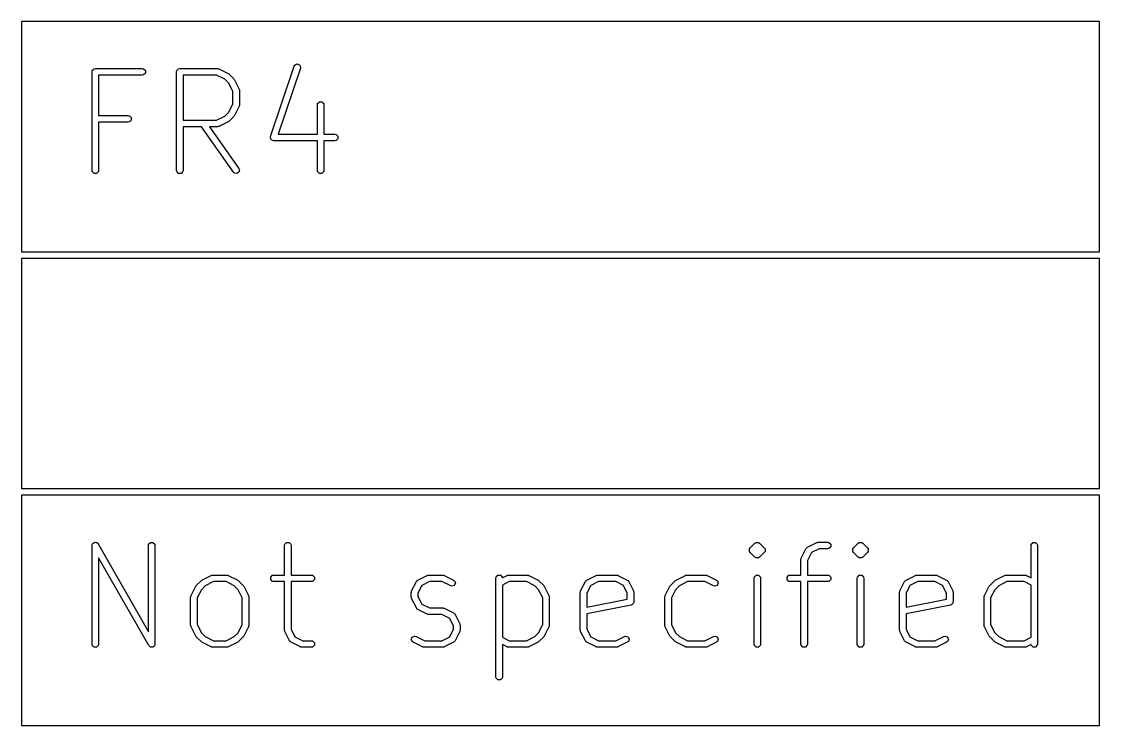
# Model space of a CAD drawing. Header units: inches. Extents: x -2.6 to 7.6, y 0.3 to 5.2.
# Drawn here: x -0.938 to -0.293, y 4.027 to 4.449 of the extents above; entities that cross this region are included whole.
import ezdxf

# ---------------------------------------------------------------- set-up
doc = ezdxf.new("R2010")
doc.units = ezdxf.units.IN
doc.header["$MEASUREMENT"] = 0
doc.layers.add('BLACK', color=250, linetype='CONTINUOUS')

msp = doc.modelspace()

# ---------------------------------------------------------------- linework, layer by layer
at = {"layer": 'BLACK', "linetype": 'CONTINUOUS'}
for p, q in [((-0.9384, 4.44906), (-0.9384, 4.31102)), ((-0.29273, 4.44906), (-0.9384, 4.44906)), ((-0.29273, 4.31102), (-0.29273, 4.44906)), ((-0.77514, 4.42232), (-0.77476, 4.42299)), ((-0.77476, 4.42299), (-0.77341, 4.42366)), ((-0.77341, 4.42366), (-0.77198, 4.42319)), ((-0.77198, 4.42319), (-0.77131, 4.42184)), ((-0.89616, 4.41889), (-0.89601, 4.41964)), ((-0.89616, 4.35983), (-0.89616, 4.41889)), ((-0.89601, 4.41964), (-0.89495, 4.42071)), ((-0.89495, 4.42071), (-0.89419, 4.42086)), ((-0.89419, 4.42086), (-0.86607, 4.42086)), ((-0.86607, 4.41692), (-0.89222, 4.41692)), ((-0.89222, 4.41692), (-0.89222, 4.39274)), ((-0.86607, 4.42086), (-0.86532, 4.42071)), ((-0.86532, 4.41707), (-0.86607, 4.41692)), ((-0.86532, 4.42071), (-0.86425, 4.41964)), ((-0.86425, 4.41814), (-0.86532, 4.41707)), ((-0.86425, 4.41964), (-0.86425, 4.41814)), ((-0.84554, 4.41889), (-0.84539, 4.41964)), ((-0.84554, 4.35983), (-0.84554, 4.41889)), ((-0.84539, 4.41964), (-0.84433, 4.42071)), ((-0.84433, 4.42071), (-0.84357, 4.42086)), ((-0.84357, 4.42086), (-0.82108, 4.42086)), ((-0.82154, 4.41692), (-0.84161, 4.41692)), ((-0.84161, 4.41692), (-0.84161, 4.38992)), ((-0.81662, 4.41446), (-0.82154, 4.41692)), ((-0.82108, 4.42086), (-0.82098, 4.42084)), ((-0.82098, 4.42084), (-0.82094, 4.42085)), ((-0.82094, 4.42085), (-0.82063, 4.42077)), ((-0.82063, 4.42077), (-0.82032, 4.42071)), ((-0.82032, 4.42071), (-0.82029, 4.42068)), ((-0.82029, 4.42068), (-0.8202, 4.42065)), ((-0.8202, 4.42065), (-0.81457, 4.41784)), ((-0.81457, 4.41784), (-0.81432, 4.41764)), ((-0.81432, 4.41764), (-0.81406, 4.41747)), ((-0.81406, 4.41747), (-0.81125, 4.41466)), ((-0.7892, 4.38014), (-0.77514, 4.42232)), ((-0.7714, 4.42108), (-0.7846, 4.38149)), ((-0.77131, 4.42184), (-0.7714, 4.42108)), ((-0.81426, 4.4121), (-0.81662, 4.41446)), ((-0.8118, 4.40718), (-0.81426, 4.4121)), ((-0.81125, 4.41466), (-0.81107, 4.41439)), ((-0.81107, 4.41439), (-0.81088, 4.41414)), ((-0.81088, 4.41414), (-0.80807, 4.40852)), ((-0.8118, 4.39967), (-0.8118, 4.40718)), ((-0.80807, 4.40852), (-0.80804, 4.40843)), ((-0.80804, 4.40843), (-0.80801, 4.40839)), ((-0.80801, 4.40839), (-0.80795, 4.40808)), ((-0.80795, 4.40808), (-0.80786, 4.40778)), ((-0.80786, 4.40778), (-0.80788, 4.40774)), ((-0.80788, 4.40774), (-0.80786, 4.40764)), ((-0.80786, 4.40764), (-0.80786, 4.3992)), ((-0.81426, 4.39475), (-0.8118, 4.39967)), ((-0.80807, 4.39832), (-0.81088, 4.3927)), ((-0.80804, 4.39842), (-0.80807, 4.39832)), ((-0.80801, 4.39845), (-0.80804, 4.39842)), ((-0.80795, 4.39876), (-0.80801, 4.39845)), ((-0.80786, 4.39906), (-0.80795, 4.39876)), ((-0.80786, 4.3992), (-0.80788, 4.39911)), ((-0.80788, 4.39911), (-0.80786, 4.39906)), ((-0.76118, 4.3992), (-0.76103, 4.39996)), ((-0.76118, 4.38149), (-0.76118, 4.3992)), ((-0.76103, 4.39996), (-0.75996, 4.40102)), ((-0.75996, 4.40102), (-0.75846, 4.40102)), ((-0.75846, 4.40102), (-0.75739, 4.39996)), ((-0.75739, 4.39996), (-0.75724, 4.3992)), ((-0.75724, 4.3992), (-0.75724, 4.38149)), ((-0.89222, 4.39274), (-0.87451, 4.39274)), ((-0.87451, 4.39274), (-0.87375, 4.39259)), ((-0.87375, 4.39259), (-0.87269, 4.39152)), ((-0.87269, 4.39152), (-0.87269, 4.39001)), ((-0.82154, 4.38992), (-0.81662, 4.39239)), ((-0.81662, 4.39239), (-0.81426, 4.39475)), ((-0.81125, 4.39219), (-0.81406, 4.38938)), ((-0.81107, 4.39245), (-0.81125, 4.39219)), ((-0.81088, 4.3927), (-0.81107, 4.39245)), ((-0.87451, 4.3888), (-0.89222, 4.3888)), ((-0.89222, 4.3888), (-0.89222, 4.35983)), ((-0.87375, 4.38895), (-0.87451, 4.3888)), ((-0.87269, 4.39001), (-0.87375, 4.38895)), ((-0.84161, 4.38992), (-0.82154, 4.38992)), ((-0.83054, 4.38599), (-0.84161, 4.38599)), ((-0.84161, 4.38599), (-0.84161, 4.35983)), ((-0.81144, 4.3587), (-0.83054, 4.38599)), ((-0.82108, 4.38599), (-0.82573, 4.38599)), ((-0.82573, 4.38599), (-0.80822, 4.36096)), ((-0.82098, 4.38601), (-0.82108, 4.38599)), ((-0.82094, 4.38599), (-0.82098, 4.38601)), ((-0.82063, 4.38607), (-0.82094, 4.38599)), ((-0.82032, 4.38614), (-0.82063, 4.38607)), ((-0.82029, 4.38617), (-0.82032, 4.38614)), ((-0.8202, 4.38619), (-0.82029, 4.38617)), ((-0.81457, 4.38901), (-0.8202, 4.38619)), ((-0.81432, 4.3892), (-0.81457, 4.38901)), ((-0.81406, 4.38938), (-0.81432, 4.3892)), ((-0.78929, 4.37938), (-0.7892, 4.38014)), ((-0.78915, 4.37909), (-0.78929, 4.37938)), ((-0.78915, 4.37877), (-0.78915, 4.37909)), ((-0.78883, 4.37844), (-0.78915, 4.37877)), ((-0.78862, 4.37803), (-0.78883, 4.37844)), ((-0.78831, 4.37793), (-0.78862, 4.37803)), ((-0.78808, 4.3777), (-0.78831, 4.37793)), ((-0.78733, 4.37755), (-0.78808, 4.3777)), ((-0.7846, 4.38149), (-0.76118, 4.38149)), ((-0.75724, 4.38149), (-0.75077, 4.38149)), ((-0.75077, 4.38149), (-0.75002, 4.38134)), ((-0.75002, 4.3777), (-0.75077, 4.37755)), ((-0.75002, 4.38134), (-0.74895, 4.38027)), ((-0.74895, 4.37877), (-0.75002, 4.3777)), ((-0.74895, 4.38027), (-0.74895, 4.37877)), ((-0.76118, 4.37755), (-0.78733, 4.37755)), ((-0.76118, 4.35983), (-0.76118, 4.37755)), ((-0.75077, 4.37755), (-0.75724, 4.37755)), ((-0.75724, 4.37755), (-0.75724, 4.35983)), ((-0.89601, 4.35908), (-0.89616, 4.35983)), ((-0.89495, 4.35801), (-0.89601, 4.35908)), ((-0.89237, 4.35908), (-0.89344, 4.35801)), ((-0.89222, 4.35983), (-0.89237, 4.35908)), ((-0.84539, 4.35908), (-0.84554, 4.35983)), ((-0.84433, 4.35801), (-0.84539, 4.35908)), ((-0.84176, 4.35908), (-0.84282, 4.35801)), ((-0.84161, 4.35983), (-0.84176, 4.35908)), ((-0.81089, 4.35817), (-0.81144, 4.3587)), ((-0.80817, 4.35878), (-0.8094, 4.35791)), ((-0.80822, 4.36096), (-0.80791, 4.36026)), ((-0.80791, 4.36026), (-0.80817, 4.35878)), ((-0.76103, 4.35908), (-0.76118, 4.35983)), ((-0.75996, 4.35801), (-0.76103, 4.35908)), ((-0.75739, 4.35908), (-0.75846, 4.35801)), ((-0.75724, 4.35983), (-0.75739, 4.35908)), ((-0.89344, 4.35801), (-0.89495, 4.35801)), ((-0.84282, 4.35801), (-0.84433, 4.35801)), ((-0.8094, 4.35791), (-0.81089, 4.35817)), ((-0.75846, 4.35801), (-0.75996, 4.35801)), ((-0.9384, 4.31102), (-0.29273, 4.31102)), ((-0.9384, 4.30709), (-0.9384, 4.16906)), ((-0.29273, 4.30709), (-0.9384, 4.30709)), ((-0.29273, 4.16906), (-0.29273, 4.30709)), ((-0.9384, 4.16906), (-0.29273, 4.16906)), ((-0.9384, 4.16512), (-0.9384, 4.02709)), ((-0.29273, 4.16512), (-0.9384, 4.16512)), ((-0.29273, 4.02709), (-0.29273, 4.16512)), ((-0.89616, 4.13495), (-0.89601, 4.1357)), ((-0.89616, 4.0759), (-0.89616, 4.13495)), ((-0.89601, 4.1357), (-0.89582, 4.1359)), ((-0.89582, 4.1359), (-0.89575, 4.13616)), ((-0.89575, 4.13616), (-0.89531, 4.13641)), ((-0.89531, 4.13641), (-0.89495, 4.13677)), ((-0.89495, 4.13677), (-0.89468, 4.13677)), ((-0.89468, 4.13677), (-0.89444, 4.1369)), ((-0.89444, 4.1369), (-0.89395, 4.13677)), ((-0.89395, 4.13677), (-0.89344, 4.13677)), ((-0.89344, 4.13677), (-0.89325, 4.13658)), ((-0.89325, 4.13658), (-0.89299, 4.13651)), ((-0.89299, 4.13651), (-0.89248, 4.13593)), ((-0.89248, 4.13593), (-0.86242, 4.08331)), ((-0.86242, 4.13495), (-0.86227, 4.1357)), ((-0.86242, 4.08331), (-0.86242, 4.13495)), ((-0.86227, 4.1357), (-0.8612, 4.13677)), ((-0.8612, 4.13677), (-0.85969, 4.13677)), ((-0.85969, 4.13677), (-0.85863, 4.1357)), ((-0.85863, 4.1357), (-0.85848, 4.13495)), ((-0.85848, 4.13495), (-0.85848, 4.0759)), ((-0.78086, 4.13495), (-0.78071, 4.1357)), ((-0.78086, 4.11724), (-0.78086, 4.13495)), ((-0.78071, 4.1357), (-0.77965, 4.13677)), ((-0.77965, 4.13677), (-0.77814, 4.13677)), ((-0.77814, 4.13677), (-0.77708, 4.1357)), ((-0.77708, 4.1357), (-0.77693, 4.13495)), ((-0.77693, 4.13495), (-0.77693, 4.11724)), ((-0.50231, 4.13289), (-0.50188, 4.13353)), ((-0.50231, 4.13139), (-0.50231, 4.13289)), ((-0.50188, 4.13353), (-0.49907, 4.13634)), ((-0.49907, 4.13634), (-0.49843, 4.13677)), ((-0.49843, 4.13677), (-0.49693, 4.13677)), ((-0.49693, 4.13677), (-0.49629, 4.13634)), ((-0.49629, 4.13634), (-0.49348, 4.13353)), ((-0.49348, 4.13353), (-0.49305, 4.13289)), ((-0.49305, 4.13289), (-0.49305, 4.13139)), ((-0.47132, 4.1274), (-0.46851, 4.13302)), ((-0.46851, 4.13302), (-0.46827, 4.13333)), ((-0.46827, 4.13333), (-0.46823, 4.13343)), ((-0.46823, 4.13343), (-0.46812, 4.13352)), ((-0.46812, 4.13352), (-0.46804, 4.13363)), ((-0.46804, 4.13363), (-0.46794, 4.13366)), ((-0.46794, 4.13366), (-0.46763, 4.1339)), ((-0.46763, 4.1339), (-0.462, 4.13671)), ((-0.46066, 4.13298), (-0.46528, 4.13067)), ((-0.462, 4.13671), (-0.46191, 4.13674)), ((-0.46191, 4.13674), (-0.46188, 4.13677)), ((-0.46188, 4.13677), (-0.46157, 4.13683)), ((-0.46157, 4.13683), (-0.46126, 4.13692)), ((-0.46126, 4.13692), (-0.46122, 4.1369)), ((-0.46122, 4.1369), (-0.46112, 4.13692)), ((-0.46112, 4.13692), (-0.4555, 4.13692)), ((-0.4555, 4.13298), (-0.46066, 4.13298)), ((-0.4555, 4.13692), (-0.45474, 4.13677)), ((-0.45474, 4.13313), (-0.4555, 4.13298)), ((-0.45474, 4.13677), (-0.45368, 4.1357)), ((-0.45368, 4.1342), (-0.45474, 4.13313)), ((-0.45368, 4.1357), (-0.45368, 4.1342)), ((-0.44044, 4.13289), (-0.44002, 4.13353)), ((-0.44044, 4.13139), (-0.44044, 4.13289)), ((-0.44002, 4.13353), (-0.4372, 4.13634)), ((-0.4372, 4.13634), (-0.43657, 4.13677)), ((-0.43657, 4.13677), (-0.43506, 4.13677)), ((-0.43506, 4.13677), (-0.43442, 4.13634)), ((-0.43442, 4.13634), (-0.43161, 4.13353)), ((-0.43161, 4.13353), (-0.43118, 4.13289)), ((-0.43118, 4.13289), (-0.43118, 4.13139)), ((-0.33373, 4.13495), (-0.33358, 4.1357)), ((-0.33373, 4.11564), (-0.33373, 4.13495)), ((-0.33358, 4.1357), (-0.33252, 4.13677)), ((-0.33252, 4.13677), (-0.33101, 4.13677)), ((-0.33101, 4.13677), (-0.32994, 4.1357)), ((-0.32994, 4.1357), (-0.32979, 4.13495)), ((-0.32979, 4.13495), (-0.32979, 4.0759)), ((-0.86216, 4.07492), (-0.89222, 4.12754)), ((-0.89222, 4.12754), (-0.89222, 4.0759)), ((-0.50188, 4.13075), (-0.50231, 4.13139)), ((-0.50231, 4.13139), (-0.50231, 4.13139)), ((-0.49907, 4.12794), (-0.50188, 4.13075)), ((-0.49843, 4.12751), (-0.49907, 4.12794)), ((-0.49693, 4.12751), (-0.49843, 4.12751)), ((-0.49843, 4.12751), (-0.49843, 4.12751)), ((-0.49629, 4.12794), (-0.49693, 4.12751)), ((-0.49348, 4.13075), (-0.49629, 4.12794)), ((-0.49305, 4.13139), (-0.49348, 4.13075)), ((-0.47153, 4.12652), (-0.47151, 4.12661)), ((-0.47153, 4.11724), (-0.47153, 4.12652)), ((-0.47152, 4.12665), (-0.47144, 4.12696)), ((-0.47151, 4.12661), (-0.47152, 4.12665)), ((-0.47144, 4.12696), (-0.47138, 4.12727)), ((-0.47138, 4.12727), (-0.47135, 4.1273)), ((-0.47135, 4.1273), (-0.47132, 4.1274)), ((-0.46528, 4.13067), (-0.46759, 4.12605)), ((-0.46759, 4.12605), (-0.46759, 4.11724)), ((-0.44002, 4.13075), (-0.44044, 4.13139)), ((-0.44044, 4.13139), (-0.44044, 4.13139)), ((-0.4372, 4.12794), (-0.44002, 4.13075)), ((-0.43657, 4.12751), (-0.4372, 4.12794)), ((-0.43506, 4.12751), (-0.43657, 4.12751)), ((-0.43657, 4.12751), (-0.43657, 4.12751)), ((-0.43442, 4.12794), (-0.43506, 4.12751)), ((-0.43161, 4.13075), (-0.43442, 4.12794)), ((-0.43118, 4.13139), (-0.43161, 4.13075)), ((-0.83372, 4.11103), (-0.83091, 4.11385)), ((-0.83091, 4.11385), (-0.83064, 4.11402)), ((-0.83064, 4.11402), (-0.83039, 4.11422)), ((-0.83039, 4.11422), (-0.82477, 4.11703)), ((-0.82342, 4.1133), (-0.82835, 4.11084)), ((-0.82477, 4.11703), (-0.82467, 4.11705)), ((-0.82467, 4.11705), (-0.82464, 4.11709)), ((-0.82464, 4.11709), (-0.82433, 4.11715)), ((-0.82433, 4.11715), (-0.82403, 4.11723)), ((-0.82403, 4.11723), (-0.82399, 4.11722)), ((-0.82399, 4.11722), (-0.82389, 4.11724)), ((-0.82389, 4.11724), (-0.81545, 4.11724)), ((-0.81592, 4.1133), (-0.82342, 4.1133)), ((-0.81099, 4.11084), (-0.81592, 4.1133)), ((-0.81545, 4.11724), (-0.81536, 4.11722)), ((-0.81536, 4.11722), (-0.81531, 4.11723)), ((-0.81531, 4.11723), (-0.81501, 4.11715)), ((-0.81501, 4.11715), (-0.8147, 4.11709)), ((-0.8147, 4.11709), (-0.81467, 4.11705)), ((-0.81467, 4.11705), (-0.81457, 4.11703)), ((-0.81457, 4.11703), (-0.80895, 4.11422)), ((-0.80895, 4.11422), (-0.8087, 4.11402)), ((-0.8087, 4.11402), (-0.80844, 4.11385)), ((-0.80844, 4.11385), (-0.80562, 4.11103)), ((-0.78915, 4.11602), (-0.78808, 4.11709)), ((-0.78915, 4.11451), (-0.78915, 4.11602)), ((-0.78808, 4.11345), (-0.78915, 4.11451)), ((-0.78808, 4.11709), (-0.78733, 4.11724)), ((-0.78733, 4.1133), (-0.78808, 4.11345)), ((-0.78733, 4.11724), (-0.78086, 4.11724)), ((-0.78086, 4.1133), (-0.78733, 4.1133)), ((-0.78086, 4.08433), (-0.78086, 4.1133)), ((-0.77693, 4.11724), (-0.76483, 4.11724)), ((-0.76483, 4.1133), (-0.77693, 4.1133)), ((-0.77693, 4.1133), (-0.77693, 4.0848)), ((-0.76483, 4.11724), (-0.76408, 4.11709)), ((-0.76408, 4.11345), (-0.76483, 4.1133)), ((-0.76408, 4.11709), (-0.76302, 4.11602)), ((-0.76302, 4.11451), (-0.76408, 4.11345)), ((-0.76302, 4.11602), (-0.76302, 4.11451)), ((-0.70473, 4.10771), (-0.70192, 4.11333)), ((-0.70192, 4.11333), (-0.70168, 4.11364)), ((-0.70168, 4.11364), (-0.70164, 4.11374)), ((-0.70164, 4.11374), (-0.70153, 4.11383)), ((-0.70153, 4.11383), (-0.70144, 4.11394)), ((-0.70144, 4.11394), (-0.70134, 4.11397)), ((-0.70134, 4.11397), (-0.70103, 4.11422)), ((-0.70103, 4.11422), (-0.69541, 4.11703)), ((-0.69407, 4.1133), (-0.69869, 4.11099)), ((-0.69541, 4.11703), (-0.69532, 4.11705)), ((-0.69532, 4.11705), (-0.69528, 4.11709)), ((-0.69528, 4.11709), (-0.69497, 4.11715)), ((-0.69497, 4.11715), (-0.69467, 4.11723)), ((-0.69467, 4.11723), (-0.69463, 4.11722)), ((-0.69463, 4.11722), (-0.69453, 4.11724)), ((-0.69453, 4.11724), (-0.68609, 4.11724)), ((-0.68656, 4.1133), (-0.69407, 4.1133)), ((-0.68135, 4.11069), (-0.68656, 4.1133)), ((-0.68609, 4.11724), (-0.686, 4.11722)), ((-0.686, 4.11722), (-0.68595, 4.11723)), ((-0.68595, 4.11723), (-0.68565, 4.11715)), ((-0.68565, 4.11715), (-0.68534, 4.11709)), ((-0.68534, 4.11709), (-0.68531, 4.11705)), ((-0.68531, 4.11705), (-0.68521, 4.11703)), ((-0.68521, 4.11703), (-0.67959, 4.11422)), ((-0.67959, 4.11422), (-0.67898, 4.11374)), ((-0.67898, 4.11374), (-0.67851, 4.11231)), ((-0.65432, 4.11527), (-0.65417, 4.11602)), ((-0.65432, 4.05621), (-0.65432, 4.11527)), ((-0.65417, 4.11602), (-0.6531, 4.11709)), ((-0.6531, 4.11709), (-0.65159, 4.11709)), ((-0.65159, 4.11709), (-0.65053, 4.11602)), ((-0.65053, 4.11602), (-0.65045, 4.11561)), ((-0.65045, 4.11561), (-0.6476, 4.11703)), ((-0.64626, 4.1133), (-0.65038, 4.11124)), ((-0.6476, 4.11703), (-0.64751, 4.11705)), ((-0.64751, 4.11705), (-0.64748, 4.11709)), ((-0.64748, 4.11709), (-0.64717, 4.11715)), ((-0.64717, 4.11715), (-0.64686, 4.11723)), ((-0.64686, 4.11723), (-0.64682, 4.11722)), ((-0.64682, 4.11722), (-0.64672, 4.11724)), ((-0.64672, 4.11724), (-0.63548, 4.11724)), ((-0.63594, 4.1133), (-0.64626, 4.1133)), ((-0.63102, 4.11084), (-0.63594, 4.1133)), ((-0.63548, 4.11724), (-0.63538, 4.11722)), ((-0.63538, 4.11722), (-0.63534, 4.11723)), ((-0.63534, 4.11723), (-0.63503, 4.11715)), ((-0.63503, 4.11715), (-0.63472, 4.11709)), ((-0.63472, 4.11709), (-0.63469, 4.11705)), ((-0.63469, 4.11705), (-0.63459, 4.11703)), ((-0.63459, 4.11703), (-0.62897, 4.11422)), ((-0.62897, 4.11422), (-0.62872, 4.11402)), ((-0.62872, 4.11402), (-0.62846, 4.11385)), ((-0.62846, 4.11385), (-0.62565, 4.11103)), ((-0.60349, 4.10771), (-0.60068, 4.11333)), ((-0.60068, 4.11333), (-0.60044, 4.11364)), ((-0.60044, 4.11364), (-0.6004, 4.11374)), ((-0.6004, 4.11374), (-0.60029, 4.11383)), ((-0.60029, 4.11383), (-0.60021, 4.11394)), ((-0.60021, 4.11394), (-0.60011, 4.11397)), ((-0.60011, 4.11397), (-0.5998, 4.11422)), ((-0.5998, 4.11422), (-0.59417, 4.11703)), ((-0.59283, 4.1133), (-0.59745, 4.11099)), ((-0.59417, 4.11703), (-0.59408, 4.11705)), ((-0.59408, 4.11705), (-0.59405, 4.11709)), ((-0.59405, 4.11709), (-0.59374, 4.11715)), ((-0.59374, 4.11715), (-0.59343, 4.11723)), ((-0.59343, 4.11723), (-0.59339, 4.11722)), ((-0.59339, 4.11722), (-0.59329, 4.11724)), ((-0.59329, 4.11724), (-0.58204, 4.11724)), ((-0.58251, 4.1133), (-0.59283, 4.1133)), ((-0.57789, 4.11099), (-0.58251, 4.1133)), ((-0.58204, 4.11724), (-0.58195, 4.11722)), ((-0.58195, 4.11722), (-0.5819, 4.11723)), ((-0.5819, 4.11723), (-0.5816, 4.11715)), ((-0.5816, 4.11715), (-0.58129, 4.11709)), ((-0.58129, 4.11709), (-0.58126, 4.11705)), ((-0.58126, 4.11705), (-0.58116, 4.11703)), ((-0.58116, 4.11703), (-0.57554, 4.11422)), ((-0.57554, 4.11422), (-0.57523, 4.11397)), ((-0.57523, 4.11397), (-0.57513, 4.11394)), ((-0.57513, 4.11394), (-0.57504, 4.11383)), ((-0.57504, 4.11383), (-0.57493, 4.11374)), ((-0.57493, 4.11374), (-0.5749, 4.11364)), ((-0.5749, 4.11364), (-0.57466, 4.11333)), ((-0.57466, 4.11333), (-0.57185, 4.10771)), ((-0.54969, 4.11103), (-0.54688, 4.11385)), ((-0.54688, 4.11385), (-0.54662, 4.11402)), ((-0.54662, 4.11402), (-0.54637, 4.11422)), ((-0.54637, 4.11422), (-0.54074, 4.11703)), ((-0.5394, 4.1133), (-0.54432, 4.11084)), ((-0.54074, 4.11703), (-0.54065, 4.11705)), ((-0.54065, 4.11705), (-0.54062, 4.11709)), ((-0.54062, 4.11709), (-0.54031, 4.11715)), ((-0.54031, 4.11715), (-0.54, 4.11723)), ((-0.54, 4.11723), (-0.53996, 4.11722)), ((-0.53996, 4.11722), (-0.53986, 4.11724)), ((-0.53986, 4.11724), (-0.52861, 4.11724)), ((-0.52908, 4.1133), (-0.5394, 4.1133)), ((-0.52387, 4.11069), (-0.52908, 4.1133)), ((-0.52861, 4.11724), (-0.52852, 4.11722)), ((-0.52852, 4.11722), (-0.52847, 4.11723)), ((-0.52847, 4.11723), (-0.52817, 4.11715)), ((-0.52817, 4.11715), (-0.52786, 4.11709)), ((-0.52786, 4.11709), (-0.52783, 4.11705)), ((-0.52783, 4.11705), (-0.52773, 4.11703)), ((-0.52773, 4.11703), (-0.52211, 4.11422)), ((-0.52211, 4.11422), (-0.5215, 4.11374)), ((-0.5215, 4.11374), (-0.52103, 4.11231)), ((-0.49965, 4.11527), (-0.4995, 4.11602)), ((-0.49965, 4.0759), (-0.49965, 4.11527)), ((-0.4995, 4.11602), (-0.49843, 4.11709)), ((-0.49843, 4.11709), (-0.49693, 4.11709)), ((-0.49693, 4.11709), (-0.49586, 4.11602)), ((-0.49586, 4.11602), (-0.49571, 4.11527)), ((-0.49571, 4.11527), (-0.49571, 4.0759)), ((-0.47981, 4.11602), (-0.47875, 4.11709)), ((-0.47981, 4.11451), (-0.47981, 4.11602)), ((-0.47875, 4.11345), (-0.47981, 4.11451)), ((-0.47875, 4.11709), (-0.47799, 4.11724)), ((-0.47799, 4.1133), (-0.47875, 4.11345)), ((-0.47799, 4.11724), (-0.47153, 4.11724)), ((-0.47153, 4.1133), (-0.47799, 4.1133)), ((-0.47153, 4.0759), (-0.47153, 4.1133)), ((-0.46759, 4.11724), (-0.4555, 4.11724)), ((-0.4555, 4.1133), (-0.46759, 4.1133)), ((-0.46759, 4.1133), (-0.46759, 4.0759)), ((-0.4555, 4.11724), (-0.45474, 4.11709)), ((-0.45474, 4.11345), (-0.4555, 4.1133)), ((-0.45474, 4.11709), (-0.45368, 4.11602)), ((-0.45368, 4.11451), (-0.45474, 4.11345)), ((-0.45368, 4.11602), (-0.45368, 4.11451)), ((-0.43778, 4.11527), (-0.43763, 4.11602)), ((-0.43778, 4.0759), (-0.43778, 4.11527)), ((-0.43763, 4.11602), (-0.43657, 4.11709)), ((-0.43657, 4.11709), (-0.43506, 4.11709)), ((-0.43506, 4.11709), (-0.43399, 4.11602)), ((-0.43399, 4.11602), (-0.43384, 4.11527)), ((-0.43384, 4.11527), (-0.43384, 4.0759)), ((-0.41226, 4.10771), (-0.40945, 4.11333)), ((-0.40945, 4.11333), (-0.40921, 4.11364)), ((-0.40921, 4.11364), (-0.40918, 4.11374)), ((-0.40918, 4.11374), (-0.40907, 4.11383)), ((-0.40907, 4.11383), (-0.40898, 4.11394)), ((-0.40898, 4.11394), (-0.40888, 4.11397)), ((-0.40888, 4.11397), (-0.40857, 4.11422)), ((-0.40857, 4.11422), (-0.40295, 4.11703)), ((-0.4016, 4.1133), (-0.40622, 4.11099)), ((-0.40295, 4.11703), (-0.40285, 4.11705)), ((-0.40285, 4.11705), (-0.40282, 4.11709)), ((-0.40282, 4.11709), (-0.40251, 4.11715)), ((-0.40251, 4.11715), (-0.40221, 4.11723)), ((-0.40221, 4.11723), (-0.40216, 4.11722)), ((-0.40216, 4.11722), (-0.40207, 4.11724)), ((-0.40207, 4.11724), (-0.39082, 4.11724)), ((-0.39128, 4.1133), (-0.4016, 4.1133)), ((-0.38666, 4.11099), (-0.39128, 4.1133)), ((-0.39082, 4.11724), (-0.39072, 4.11722)), ((-0.39072, 4.11722), (-0.39068, 4.11723)), ((-0.39068, 4.11723), (-0.39037, 4.11715)), ((-0.39037, 4.11715), (-0.39006, 4.11709)), ((-0.39006, 4.11709), (-0.39003, 4.11705)), ((-0.39003, 4.11705), (-0.38994, 4.11703)), ((-0.38994, 4.11703), (-0.38431, 4.11422)), ((-0.38431, 4.11422), (-0.384, 4.11397)), ((-0.384, 4.11397), (-0.3839, 4.11394)), ((-0.3839, 4.11394), (-0.38382, 4.11383)), ((-0.38382, 4.11383), (-0.38371, 4.11374)), ((-0.38371, 4.11374), (-0.38367, 4.11364)), ((-0.38367, 4.11364), (-0.38343, 4.11333)), ((-0.38343, 4.11333), (-0.38062, 4.10771)), ((-0.35846, 4.11103), (-0.35565, 4.11385)), ((-0.35565, 4.11385), (-0.35539, 4.11402)), ((-0.35539, 4.11402), (-0.35514, 4.11422)), ((-0.35514, 4.11422), (-0.34952, 4.11703)), ((-0.34817, 4.1133), (-0.35309, 4.11084)), ((-0.34952, 4.11703), (-0.34942, 4.11705)), ((-0.34942, 4.11705), (-0.34939, 4.11709)), ((-0.34939, 4.11709), (-0.34908, 4.11715)), ((-0.34908, 4.11715), (-0.34878, 4.11723)), ((-0.34878, 4.11723), (-0.34873, 4.11722)), ((-0.34873, 4.11722), (-0.34864, 4.11724)), ((-0.34864, 4.11724), (-0.33739, 4.11724)), ((-0.33785, 4.1133), (-0.34817, 4.1133)), ((-0.33373, 4.11124), (-0.33785, 4.1133)), ((-0.33739, 4.11724), (-0.33729, 4.11722)), ((-0.33729, 4.11722), (-0.33725, 4.11723)), ((-0.33725, 4.11723), (-0.33694, 4.11715)), ((-0.33694, 4.11715), (-0.33663, 4.11709)), ((-0.33663, 4.11709), (-0.3366, 4.11705)), ((-0.3366, 4.11705), (-0.33651, 4.11703)), ((-0.33651, 4.11703), (-0.33373, 4.11564)), ((-0.8369, 4.1049), (-0.83409, 4.11052)), ((-0.83409, 4.11052), (-0.83389, 4.11077)), ((-0.83389, 4.11077), (-0.83372, 4.11103)), ((-0.83071, 4.10848), (-0.83317, 4.10355)), ((-0.82835, 4.11084), (-0.83071, 4.10848)), ((-0.80863, 4.10848), (-0.81099, 4.11084)), ((-0.80617, 4.10355), (-0.80863, 4.10848)), ((-0.80562, 4.11103), (-0.80545, 4.11077)), ((-0.80545, 4.11077), (-0.80526, 4.11052)), ((-0.80526, 4.11052), (-0.80244, 4.1049)), ((-0.70494, 4.10683), (-0.70492, 4.10693)), ((-0.70494, 4.10402), (-0.70494, 4.10683)), ((-0.70493, 4.10697), (-0.70485, 4.10727)), ((-0.70492, 4.10693), (-0.70493, 4.10697)), ((-0.70485, 4.10727), (-0.70479, 4.10758)), ((-0.70479, 4.10758), (-0.70475, 4.10762)), ((-0.70475, 4.10762), (-0.70473, 4.10771)), ((-0.69869, 4.11099), (-0.701, 4.10637)), ((-0.68061, 4.11049), (-0.68135, 4.11069)), ((-0.67918, 4.11097), (-0.68061, 4.11049)), ((-0.67851, 4.11231), (-0.67918, 4.11097)), ((-0.65038, 4.11124), (-0.65038, 4.07993)), ((-0.62866, 4.10848), (-0.63102, 4.11084)), ((-0.6262, 4.10355), (-0.62866, 4.10848)), ((-0.62565, 4.11103), (-0.62547, 4.11077)), ((-0.62547, 4.11077), (-0.62528, 4.11052)), ((-0.62528, 4.11052), (-0.62247, 4.1049)), ((-0.6037, 4.10683), (-0.60368, 4.10693)), ((-0.6037, 4.08433), (-0.6037, 4.10683)), ((-0.60369, 4.10697), (-0.60361, 4.10727)), ((-0.60368, 4.10693), (-0.60369, 4.10697)), ((-0.60361, 4.10727), (-0.60355, 4.10758)), ((-0.60355, 4.10758), (-0.60352, 4.10762)), ((-0.60352, 4.10762), (-0.60349, 4.10771)), ((-0.59745, 4.11099), (-0.59976, 4.10637)), ((-0.57558, 4.10637), (-0.57789, 4.11099)), ((-0.57185, 4.10771), (-0.57182, 4.10762)), ((-0.57182, 4.10762), (-0.57179, 4.10758)), ((-0.57179, 4.10758), (-0.57173, 4.10727)), ((-0.57173, 4.10727), (-0.57164, 4.10697)), ((-0.57164, 4.10697), (-0.57166, 4.10693)), ((-0.57166, 4.10693), (-0.57164, 4.10683)), ((-0.57164, 4.10683), (-0.57164, 4.10121)), ((-0.55287, 4.1049), (-0.55006, 4.11052)), ((-0.55006, 4.11052), (-0.54987, 4.11077)), ((-0.54987, 4.11077), (-0.54969, 4.11103)), ((-0.54668, 4.10848), (-0.54914, 4.10355)), ((-0.54432, 4.11084), (-0.54668, 4.10848)), ((-0.52313, 4.11049), (-0.52387, 4.11069)), ((-0.5217, 4.11097), (-0.52313, 4.11049)), ((-0.52103, 4.11231), (-0.5217, 4.11097)), ((-0.41247, 4.10697), (-0.41238, 4.10727)), ((-0.41245, 4.10693), (-0.41247, 4.10697)), ((-0.41247, 4.10683), (-0.41245, 4.10693)), ((-0.41247, 4.08433), (-0.41247, 4.10683)), ((-0.41238, 4.10727), (-0.41232, 4.10758)), ((-0.41232, 4.10758), (-0.41229, 4.10762)), ((-0.41229, 4.10762), (-0.41226, 4.10771)), ((-0.40622, 4.11099), (-0.40853, 4.10637)), ((-0.38435, 4.10637), (-0.38666, 4.11099)), ((-0.38062, 4.10771), (-0.3806, 4.10762)), ((-0.3806, 4.10762), (-0.38056, 4.10758)), ((-0.38056, 4.10758), (-0.3805, 4.10727)), ((-0.3805, 4.10727), (-0.38042, 4.10697)), ((-0.38042, 4.10697), (-0.38043, 4.10693)), ((-0.38043, 4.10693), (-0.38041, 4.10683)), ((-0.38041, 4.10683), (-0.38041, 4.10121)), ((-0.36165, 4.1049), (-0.35883, 4.11052)), ((-0.35883, 4.11052), (-0.35864, 4.11077)), ((-0.35864, 4.11077), (-0.35846, 4.11103)), ((-0.35545, 4.10848), (-0.35792, 4.10355)), ((-0.35309, 4.11084), (-0.35545, 4.10848)), ((-0.33373, 4.07993), (-0.33373, 4.11124)), ((-0.83711, 4.10402), (-0.83709, 4.10411)), ((-0.83711, 4.08715), (-0.83711, 4.10402)), ((-0.8371, 4.10416), (-0.83702, 4.10446)), ((-0.83709, 4.10411), (-0.8371, 4.10416)), ((-0.83702, 4.10446), (-0.83696, 4.10477)), ((-0.83696, 4.10477), (-0.83692, 4.1048)), ((-0.83692, 4.1048), (-0.8369, 4.1049)), ((-0.83317, 4.10355), (-0.83317, 4.08761)), ((-0.80617, 4.08761), (-0.80617, 4.10355)), ((-0.80244, 4.1049), (-0.80242, 4.1048)), ((-0.80242, 4.1048), (-0.80239, 4.10477)), ((-0.80239, 4.10477), (-0.80232, 4.10446)), ((-0.80232, 4.10446), (-0.80224, 4.10416)), ((-0.80224, 4.10416), (-0.80225, 4.10411)), ((-0.80225, 4.10411), (-0.80224, 4.10402)), ((-0.80224, 4.10402), (-0.80224, 4.08715)), ((-0.70492, 4.10392), (-0.70494, 4.10402)), ((-0.70493, 4.10388), (-0.70492, 4.10392)), ((-0.70485, 4.10357), (-0.70493, 4.10388)), ((-0.70479, 4.10326), (-0.70485, 4.10357)), ((-0.70475, 4.10323), (-0.70479, 4.10326)), ((-0.70473, 4.10314), (-0.70475, 4.10323)), ((-0.70192, 4.09751), (-0.70473, 4.10314)), ((-0.701, 4.10637), (-0.701, 4.10448)), ((-0.701, 4.10448), (-0.69869, 4.09986)), ((-0.6262, 4.08761), (-0.6262, 4.10355)), ((-0.62247, 4.1049), (-0.62244, 4.1048)), ((-0.62244, 4.1048), (-0.62241, 4.10477)), ((-0.62241, 4.10477), (-0.62235, 4.10446)), ((-0.62235, 4.10446), (-0.62226, 4.10416)), ((-0.62226, 4.10416), (-0.62228, 4.10411)), ((-0.62228, 4.10411), (-0.62226, 4.10402)), ((-0.62226, 4.10402), (-0.62226, 4.08715)), ((-0.59976, 4.10637), (-0.59976, 4.09798)), ((-0.59976, 4.09798), (-0.57558, 4.10282)), ((-0.57558, 4.10282), (-0.57558, 4.10637)), ((-0.57219, 4.10005), (-0.57251, 4.09957)), ((-0.57179, 4.10045), (-0.57219, 4.10005)), ((-0.57173, 4.10074), (-0.57179, 4.10045)), ((-0.57168, 4.10082), (-0.57173, 4.10074)), ((-0.57164, 4.10121), (-0.5717, 4.10092)), ((-0.5717, 4.10092), (-0.57168, 4.10082)), ((-0.55308, 4.10402), (-0.55306, 4.10411)), ((-0.55308, 4.08715), (-0.55308, 4.10402)), ((-0.55307, 4.10416), (-0.55299, 4.10446)), ((-0.55306, 4.10411), (-0.55307, 4.10416)), ((-0.55299, 4.10446), (-0.55293, 4.10477)), ((-0.55293, 4.10477), (-0.5529, 4.1048)), ((-0.5529, 4.1048), (-0.55287, 4.1049)), ((-0.54914, 4.10355), (-0.54914, 4.08761)), ((-0.40853, 4.10637), (-0.40853, 4.09798)), ((-0.40853, 4.09798), (-0.38435, 4.10282)), ((-0.38435, 4.10282), (-0.38435, 4.10637)), ((-0.38097, 4.10005), (-0.38129, 4.09957)), ((-0.38056, 4.10045), (-0.38097, 4.10005)), ((-0.38051, 4.10074), (-0.38056, 4.10045)), ((-0.38045, 4.10082), (-0.38051, 4.10074)), ((-0.38041, 4.10121), (-0.38047, 4.10092)), ((-0.38047, 4.10092), (-0.38045, 4.10082)), ((-0.36185, 4.10416), (-0.36176, 4.10446)), ((-0.36183, 4.10411), (-0.36185, 4.10416)), ((-0.36185, 4.10402), (-0.36183, 4.10411)), ((-0.36185, 4.08715), (-0.36185, 4.10402)), ((-0.36176, 4.10446), (-0.3617, 4.10477)), ((-0.3617, 4.10477), (-0.36167, 4.1048)), ((-0.36167, 4.1048), (-0.36165, 4.1049)), ((-0.35792, 4.10355), (-0.35792, 4.08761)), ((-0.70168, 4.0972), (-0.70192, 4.09751)), ((-0.70164, 4.0971), (-0.70168, 4.0972)), ((-0.70153, 4.09702), (-0.70164, 4.0971)), ((-0.70144, 4.09691), (-0.70153, 4.09702)), ((-0.70134, 4.09687), (-0.70144, 4.09691)), ((-0.70103, 4.09663), (-0.70134, 4.09687)), ((-0.69541, 4.09382), (-0.70103, 4.09663)), ((-0.69869, 4.09986), (-0.69407, 4.09755)), ((-0.69532, 4.09379), (-0.69541, 4.09382)), ((-0.69528, 4.09376), (-0.69532, 4.09379)), ((-0.69497, 4.0937), (-0.69528, 4.09376)), ((-0.69467, 4.09362), (-0.69497, 4.0937)), ((-0.69463, 4.09363), (-0.69467, 4.09362)), ((-0.69453, 4.09361), (-0.69463, 4.09363)), ((-0.68656, 4.09361), (-0.69453, 4.09361)), ((-0.69407, 4.09755), (-0.68609, 4.09755)), ((-0.68194, 4.0913), (-0.68656, 4.09361)), ((-0.68609, 4.09755), (-0.686, 4.09753)), ((-0.686, 4.09753), (-0.68595, 4.09755)), ((-0.68595, 4.09755), (-0.68565, 4.09746)), ((-0.68565, 4.09746), (-0.68534, 4.0974)), ((-0.68534, 4.0974), (-0.68531, 4.09737)), ((-0.68531, 4.09737), (-0.68521, 4.09734)), ((-0.68521, 4.09734), (-0.67959, 4.09453)), ((-0.67959, 4.09453), (-0.67928, 4.09429)), ((-0.67928, 4.09429), (-0.67918, 4.09426)), ((-0.67918, 4.09426), (-0.67909, 4.09415)), ((-0.67909, 4.09415), (-0.67898, 4.09406)), ((-0.67898, 4.09406), (-0.67895, 4.09396)), ((-0.67895, 4.09396), (-0.67871, 4.09365)), ((-0.67871, 4.09365), (-0.6759, 4.08803)), ((-0.57322, 4.09928), (-0.59976, 4.09397)), ((-0.59976, 4.09397), (-0.59976, 4.0848)), ((-0.57295, 4.09939), (-0.57322, 4.09928)), ((-0.57285, 4.09939), (-0.57295, 4.09939)), ((-0.57278, 4.09946), (-0.57285, 4.09939)), ((-0.57251, 4.09957), (-0.57278, 4.09946)), ((-0.382, 4.09928), (-0.40853, 4.09397)), ((-0.40853, 4.09397), (-0.40853, 4.0848)), ((-0.38173, 4.09939), (-0.382, 4.09928)), ((-0.38163, 4.09939), (-0.38173, 4.09939)), ((-0.38156, 4.09946), (-0.38163, 4.09939)), ((-0.38129, 4.09957), (-0.38156, 4.09946)), ((-0.83709, 4.08705), (-0.83711, 4.08715)), ((-0.83317, 4.08761), (-0.83071, 4.08269)), ((-0.80863, 4.08269), (-0.80617, 4.08761)), ((-0.80224, 4.08715), (-0.80225, 4.08705)), ((-0.67963, 4.08668), (-0.68194, 4.0913)), ((-0.6759, 4.08803), (-0.67587, 4.08793)), ((-0.67587, 4.08793), (-0.67584, 4.0879)), ((-0.67584, 4.0879), (-0.67578, 4.08759)), ((-0.67578, 4.08759), (-0.67569, 4.08728)), ((-0.67569, 4.08728), (-0.67571, 4.08724)), ((-0.67571, 4.08724), (-0.67569, 4.08715)), ((-0.67569, 4.08715), (-0.67569, 4.08433)), ((-0.62866, 4.08269), (-0.6262, 4.08761)), ((-0.62226, 4.08715), (-0.62228, 4.08705)), ((-0.55306, 4.08705), (-0.55308, 4.08715)), ((-0.54914, 4.08761), (-0.54668, 4.08269)), ((-0.36183, 4.08705), (-0.36185, 4.08715)), ((-0.35792, 4.08761), (-0.35545, 4.08269)), ((-0.8371, 4.08701), (-0.83709, 4.08705)), ((-0.83702, 4.0867), (-0.8371, 4.08701)), ((-0.83696, 4.08639), (-0.83702, 4.0867)), ((-0.83692, 4.08636), (-0.83696, 4.08639)), ((-0.8369, 4.08626), (-0.83692, 4.08636)), ((-0.83409, 4.08064), (-0.8369, 4.08626)), ((-0.83389, 4.08039), (-0.83409, 4.08064)), ((-0.83071, 4.08269), (-0.82835, 4.08033)), ((-0.81099, 4.08033), (-0.80863, 4.08269)), ((-0.80526, 4.08064), (-0.80545, 4.08039)), ((-0.80244, 4.08626), (-0.80526, 4.08064)), ((-0.80242, 4.08636), (-0.80244, 4.08626)), ((-0.80239, 4.08639), (-0.80242, 4.08636)), ((-0.80232, 4.0867), (-0.80239, 4.08639)), ((-0.80224, 4.08701), (-0.80232, 4.0867)), ((-0.80225, 4.08705), (-0.80224, 4.08701)), ((-0.78084, 4.08424), (-0.78086, 4.08433)), ((-0.78086, 4.08419), (-0.78084, 4.08424)), ((-0.78078, 4.08389), (-0.78086, 4.08419)), ((-0.78071, 4.08358), (-0.78078, 4.08389)), ((-0.78068, 4.08355), (-0.78071, 4.08358)), ((-0.78066, 4.08345), (-0.78068, 4.08355)), ((-0.77784, 4.07783), (-0.78066, 4.08345)), ((-0.77693, 4.0848), (-0.77462, 4.08018)), ((-0.70426, 4.0802), (-0.70283, 4.08067)), ((-0.70283, 4.08067), (-0.70209, 4.08047)), ((-0.68194, 4.08018), (-0.67963, 4.0848)), ((-0.67963, 4.0848), (-0.67963, 4.08668)), ((-0.6759, 4.08345), (-0.67871, 4.07783)), ((-0.67587, 4.08355), (-0.6759, 4.08345)), ((-0.67584, 4.08358), (-0.67587, 4.08355)), ((-0.67578, 4.08389), (-0.67584, 4.08358)), ((-0.67569, 4.08419), (-0.67578, 4.08389)), ((-0.67569, 4.08433), (-0.67571, 4.08424)), ((-0.67571, 4.08424), (-0.67569, 4.08419)), ((-0.63102, 4.08033), (-0.62866, 4.08269)), ((-0.62528, 4.08064), (-0.62547, 4.08039)), ((-0.62247, 4.08626), (-0.62528, 4.08064)), ((-0.62244, 4.08636), (-0.62247, 4.08626)), ((-0.62241, 4.08639), (-0.62244, 4.08636)), ((-0.62235, 4.0867), (-0.62241, 4.08639)), ((-0.62226, 4.08701), (-0.62235, 4.0867)), ((-0.62228, 4.08705), (-0.62226, 4.08701)), ((-0.60368, 4.08424), (-0.6037, 4.08433)), ((-0.60369, 4.08419), (-0.60368, 4.08424)), ((-0.60361, 4.08389), (-0.60369, 4.08419)), ((-0.60355, 4.08358), (-0.60361, 4.08389)), ((-0.60352, 4.08355), (-0.60355, 4.08358)), ((-0.60349, 4.08345), (-0.60352, 4.08355)), ((-0.60068, 4.07783), (-0.60349, 4.08345)), ((-0.59976, 4.0848), (-0.59745, 4.08018)), ((-0.5773, 4.08047), (-0.57656, 4.08067)), ((-0.57656, 4.08067), (-0.57513, 4.0802)), ((-0.55307, 4.08701), (-0.55306, 4.08705)), ((-0.55299, 4.0867), (-0.55307, 4.08701)), ((-0.55293, 4.08639), (-0.55299, 4.0867)), ((-0.5529, 4.08636), (-0.55293, 4.08639)), ((-0.55287, 4.08626), (-0.5529, 4.08636)), ((-0.55006, 4.08064), (-0.55287, 4.08626)), ((-0.54987, 4.08039), (-0.55006, 4.08064)), ((-0.54668, 4.08269), (-0.54432, 4.08033)), ((-0.52387, 4.08047), (-0.52313, 4.08067)), ((-0.52313, 4.08067), (-0.5217, 4.0802)), ((-0.41245, 4.08424), (-0.41247, 4.08433)), ((-0.41247, 4.08419), (-0.41245, 4.08424)), ((-0.41238, 4.08389), (-0.41247, 4.08419)), ((-0.41232, 4.08358), (-0.41238, 4.08389)), ((-0.41229, 4.08355), (-0.41232, 4.08358)), ((-0.41226, 4.08345), (-0.41229, 4.08355)), ((-0.40945, 4.07783), (-0.41226, 4.08345)), ((-0.40853, 4.0848), (-0.40622, 4.08018)), ((-0.38607, 4.08047), (-0.38533, 4.08067)), ((-0.38533, 4.08067), (-0.3839, 4.0802)), ((-0.36185, 4.08701), (-0.36183, 4.08705)), ((-0.36176, 4.0867), (-0.36185, 4.08701)), ((-0.3617, 4.08639), (-0.36176, 4.0867)), ((-0.36167, 4.08636), (-0.3617, 4.08639)), ((-0.36165, 4.08626), (-0.36167, 4.08636)), ((-0.35883, 4.08064), (-0.36165, 4.08626)), ((-0.35864, 4.08039), (-0.35883, 4.08064)), ((-0.35545, 4.08269), (-0.35309, 4.08033)), ((-0.89601, 4.07514), (-0.89616, 4.0759)), ((-0.89495, 4.07408), (-0.89601, 4.07514)), ((-0.89237, 4.07514), (-0.89344, 4.07408)), ((-0.89222, 4.0759), (-0.89237, 4.07514)), ((-0.86165, 4.07434), (-0.86216, 4.07492)), ((-0.86139, 4.07427), (-0.86165, 4.07434)), ((-0.8612, 4.07408), (-0.86139, 4.07427)), ((-0.85933, 4.07444), (-0.85969, 4.07408)), ((-0.85889, 4.07469), (-0.85933, 4.07444)), ((-0.85882, 4.07495), (-0.85889, 4.07469)), ((-0.85863, 4.07514), (-0.85882, 4.07495)), ((-0.85848, 4.0759), (-0.85863, 4.07514)), ((-0.83372, 4.08013), (-0.83389, 4.08039)), ((-0.83091, 4.07732), (-0.83372, 4.08013)), ((-0.83064, 4.07714), (-0.83091, 4.07732)), ((-0.83039, 4.07695), (-0.83064, 4.07714)), ((-0.82477, 4.07414), (-0.83039, 4.07695)), ((-0.82835, 4.08033), (-0.82342, 4.07787)), ((-0.82342, 4.07787), (-0.81592, 4.07787)), ((-0.81592, 4.07787), (-0.81099, 4.08033)), ((-0.80895, 4.07695), (-0.81457, 4.07414)), ((-0.8087, 4.07714), (-0.80895, 4.07695)), ((-0.80844, 4.07732), (-0.8087, 4.07714)), ((-0.80562, 4.08013), (-0.80844, 4.07732)), ((-0.80545, 4.08039), (-0.80562, 4.08013)), ((-0.7776, 4.07752), (-0.77784, 4.07783)), ((-0.77757, 4.07742), (-0.7776, 4.07752)), ((-0.77746, 4.07733), (-0.77757, 4.07742)), ((-0.77737, 4.07722), (-0.77746, 4.07733)), ((-0.77727, 4.07719), (-0.77737, 4.07722)), ((-0.77696, 4.07695), (-0.77727, 4.07719)), ((-0.77134, 4.07414), (-0.77696, 4.07695)), ((-0.77462, 4.08018), (-0.76999, 4.07787)), ((-0.76999, 4.07787), (-0.76483, 4.07787)), ((-0.76483, 4.07787), (-0.76408, 4.07772)), ((-0.76408, 4.07772), (-0.76302, 4.07665)), ((-0.76302, 4.07514), (-0.76408, 4.07408)), ((-0.76302, 4.07665), (-0.76302, 4.07514)), ((-0.70493, 4.07885), (-0.70426, 4.0802)), ((-0.70445, 4.07742), (-0.70493, 4.07885)), ((-0.70385, 4.07695), (-0.70445, 4.07742)), ((-0.69822, 4.07414), (-0.70385, 4.07695)), ((-0.70209, 4.08047), (-0.69688, 4.07787)), ((-0.69688, 4.07787), (-0.68656, 4.07787)), ((-0.68656, 4.07787), (-0.68194, 4.08018)), ((-0.67959, 4.07695), (-0.68521, 4.07414)), ((-0.67928, 4.07719), (-0.67959, 4.07695)), ((-0.67918, 4.07722), (-0.67928, 4.07719)), ((-0.67909, 4.07733), (-0.67918, 4.07722)), ((-0.67898, 4.07742), (-0.67909, 4.07733)), ((-0.67895, 4.07752), (-0.67898, 4.07742)), ((-0.67871, 4.07783), (-0.67895, 4.07752)), ((-0.65038, 4.07993), (-0.64626, 4.07787)), ((-0.6476, 4.07414), (-0.65038, 4.07552)), ((-0.65038, 4.07552), (-0.65038, 4.05621)), ((-0.64626, 4.07787), (-0.63594, 4.07787)), ((-0.63594, 4.07787), (-0.63102, 4.08033)), ((-0.62897, 4.07695), (-0.63459, 4.07414)), ((-0.62872, 4.07714), (-0.62897, 4.07695)), ((-0.62846, 4.07732), (-0.62872, 4.07714)), ((-0.62565, 4.08013), (-0.62846, 4.07732)), ((-0.62547, 4.08039), (-0.62565, 4.08013)), ((-0.60044, 4.07752), (-0.60068, 4.07783)), ((-0.6004, 4.07742), (-0.60044, 4.07752)), ((-0.60029, 4.07733), (-0.6004, 4.07742)), ((-0.60021, 4.07722), (-0.60029, 4.07733)), ((-0.60011, 4.07719), (-0.60021, 4.07722)), ((-0.5998, 4.07695), (-0.60011, 4.07719)), ((-0.59417, 4.07414), (-0.5998, 4.07695)), ((-0.59745, 4.08018), (-0.59283, 4.07787)), ((-0.59283, 4.07787), (-0.58251, 4.07787)), ((-0.58251, 4.07787), (-0.5773, 4.08047)), ((-0.57554, 4.07695), (-0.58116, 4.07414)), ((-0.57493, 4.07742), (-0.57554, 4.07695)), ((-0.57513, 4.0802), (-0.57446, 4.07885)), ((-0.57446, 4.07885), (-0.57493, 4.07742)), ((-0.54969, 4.08013), (-0.54987, 4.08039)), ((-0.54688, 4.07732), (-0.54969, 4.08013)), ((-0.54662, 4.07714), (-0.54688, 4.07732)), ((-0.54637, 4.07695), (-0.54662, 4.07714)), ((-0.54074, 4.07414), (-0.54637, 4.07695)), ((-0.54432, 4.08033), (-0.5394, 4.07787)), ((-0.5394, 4.07787), (-0.52908, 4.07787)), ((-0.52908, 4.07787), (-0.52387, 4.08047)), ((-0.52211, 4.07695), (-0.52773, 4.07414)), ((-0.5215, 4.07742), (-0.52211, 4.07695)), ((-0.5217, 4.0802), (-0.52103, 4.07885)), ((-0.52103, 4.07885), (-0.5215, 4.07742)), ((-0.4995, 4.07514), (-0.49965, 4.0759)), ((-0.49843, 4.07408), (-0.4995, 4.07514)), ((-0.49586, 4.07514), (-0.49693, 4.07408)), ((-0.49571, 4.0759), (-0.49586, 4.07514)), ((-0.47138, 4.07514), (-0.47153, 4.0759)), ((-0.47031, 4.07408), (-0.47138, 4.07514)), ((-0.46774, 4.07514), (-0.46881, 4.07408)), ((-0.46759, 4.0759), (-0.46774, 4.07514)), ((-0.43763, 4.07514), (-0.43778, 4.0759)), ((-0.43657, 4.07408), (-0.43763, 4.07514)), ((-0.43399, 4.07514), (-0.43506, 4.07408)), ((-0.43384, 4.0759), (-0.43399, 4.07514)), ((-0.40921, 4.07752), (-0.40945, 4.07783)), ((-0.40918, 4.07742), (-0.40921, 4.07752)), ((-0.40907, 4.07733), (-0.40918, 4.07742)), ((-0.40898, 4.07722), (-0.40907, 4.07733)), ((-0.40888, 4.07719), (-0.40898, 4.07722)), ((-0.40857, 4.07695), (-0.40888, 4.07719)), ((-0.40295, 4.07414), (-0.40857, 4.07695)), ((-0.40622, 4.08018), (-0.4016, 4.07787)), ((-0.4016, 4.07787), (-0.39128, 4.07787)), ((-0.39128, 4.07787), (-0.38607, 4.08047)), ((-0.38431, 4.07695), (-0.38994, 4.07414)), ((-0.38371, 4.07742), (-0.38431, 4.07695)), ((-0.3839, 4.0802), (-0.38323, 4.07885)), ((-0.38323, 4.07885), (-0.38371, 4.07742)), ((-0.35846, 4.08013), (-0.35864, 4.08039)), ((-0.35565, 4.07732), (-0.35846, 4.08013)), ((-0.35539, 4.07714), (-0.35565, 4.07732)), ((-0.35514, 4.07695), (-0.35539, 4.07714)), ((-0.34952, 4.07414), (-0.35514, 4.07695)), ((-0.35309, 4.08033), (-0.34817, 4.07787)), ((-0.34817, 4.07787), (-0.33785, 4.07787)), ((-0.33785, 4.07787), (-0.33373, 4.07993)), ((-0.33366, 4.07556), (-0.33651, 4.07414)), ((-0.33358, 4.07514), (-0.33366, 4.07556)), ((-0.33252, 4.07408), (-0.33358, 4.07514)), ((-0.32994, 4.07514), (-0.33101, 4.07408)), ((-0.32979, 4.0759), (-0.32994, 4.07514)), ((-0.89344, 4.07408), (-0.89495, 4.07408)), ((-0.86069, 4.07408), (-0.8612, 4.07408)), ((-0.8602, 4.07394), (-0.86069, 4.07408)), ((-0.85996, 4.07408), (-0.8602, 4.07394)), ((-0.85969, 4.07408), (-0.85996, 4.07408)), ((-0.82467, 4.07411), (-0.82477, 4.07414)), ((-0.82464, 4.07408), (-0.82467, 4.07411)), ((-0.82433, 4.07402), (-0.82464, 4.07408)), ((-0.82403, 4.07393), (-0.82433, 4.07402)), ((-0.82399, 4.07395), (-0.82403, 4.07393)), ((-0.82389, 4.07393), (-0.82399, 4.07395)), ((-0.81545, 4.07393), (-0.82389, 4.07393)), ((-0.81536, 4.07395), (-0.81545, 4.07393)), ((-0.81531, 4.07393), (-0.81536, 4.07395)), ((-0.81501, 4.07402), (-0.81531, 4.07393)), ((-0.8147, 4.07408), (-0.81501, 4.07402)), ((-0.81467, 4.07411), (-0.8147, 4.07408)), ((-0.81457, 4.07414), (-0.81467, 4.07411)), ((-0.77124, 4.07411), (-0.77134, 4.07414)), ((-0.77121, 4.07408), (-0.77124, 4.07411)), ((-0.7709, 4.07402), (-0.77121, 4.07408)), ((-0.7706, 4.07393), (-0.7709, 4.07402)), ((-0.77056, 4.07395), (-0.7706, 4.07393)), ((-0.77046, 4.07393), (-0.77056, 4.07395)), ((-0.76483, 4.07393), (-0.77046, 4.07393)), ((-0.76408, 4.07408), (-0.76483, 4.07393)), ((-0.69813, 4.07411), (-0.69822, 4.07414)), ((-0.6981, 4.07408), (-0.69813, 4.07411)), ((-0.69779, 4.07402), (-0.6981, 4.07408)), ((-0.69748, 4.07393), (-0.69779, 4.07402)), ((-0.69744, 4.07395), (-0.69748, 4.07393)), ((-0.69734, 4.07393), (-0.69744, 4.07395)), ((-0.68609, 4.07393), (-0.69734, 4.07393)), ((-0.686, 4.07395), (-0.68609, 4.07393)), ((-0.68595, 4.07393), (-0.686, 4.07395)), ((-0.68565, 4.07402), (-0.68595, 4.07393)), ((-0.68534, 4.07408), (-0.68565, 4.07402)), ((-0.68531, 4.07411), (-0.68534, 4.07408)), ((-0.68521, 4.07414), (-0.68531, 4.07411)), ((-0.64751, 4.07411), (-0.6476, 4.07414)), ((-0.64748, 4.07408), (-0.64751, 4.07411)), ((-0.64717, 4.07402), (-0.64748, 4.07408)), ((-0.64686, 4.07393), (-0.64717, 4.07402)), ((-0.64682, 4.07395), (-0.64686, 4.07393)), ((-0.64672, 4.07393), (-0.64682, 4.07395)), ((-0.63548, 4.07393), (-0.64672, 4.07393)), ((-0.63538, 4.07395), (-0.63548, 4.07393)), ((-0.63534, 4.07393), (-0.63538, 4.07395)), ((-0.63503, 4.07402), (-0.63534, 4.07393)), ((-0.63472, 4.07408), (-0.63503, 4.07402)), ((-0.63469, 4.07411), (-0.63472, 4.07408)), ((-0.63459, 4.07414), (-0.63469, 4.07411)), ((-0.59408, 4.07411), (-0.59417, 4.07414)), ((-0.59405, 4.07408), (-0.59408, 4.07411)), ((-0.59374, 4.07402), (-0.59405, 4.07408)), ((-0.59343, 4.07393), (-0.59374, 4.07402)), ((-0.59339, 4.07395), (-0.59343, 4.07393)), ((-0.59329, 4.07393), (-0.59339, 4.07395)), ((-0.58204, 4.07393), (-0.59329, 4.07393)), ((-0.58195, 4.07395), (-0.58204, 4.07393)), ((-0.5819, 4.07393), (-0.58195, 4.07395)), ((-0.5816, 4.07402), (-0.5819, 4.07393)), ((-0.58129, 4.07408), (-0.5816, 4.07402)), ((-0.58126, 4.07411), (-0.58129, 4.07408)), ((-0.58116, 4.07414), (-0.58126, 4.07411)), ((-0.54065, 4.07411), (-0.54074, 4.07414)), ((-0.54062, 4.07408), (-0.54065, 4.07411)), ((-0.54031, 4.07402), (-0.54062, 4.07408)), ((-0.54, 4.07393), (-0.54031, 4.07402)), ((-0.53996, 4.07395), (-0.54, 4.07393)), ((-0.53986, 4.07393), (-0.53996, 4.07395)), ((-0.52861, 4.07393), (-0.53986, 4.07393)), ((-0.52852, 4.07395), (-0.52861, 4.07393)), ((-0.52847, 4.07393), (-0.52852, 4.07395)), ((-0.52817, 4.07402), (-0.52847, 4.07393)), ((-0.52786, 4.07408), (-0.52817, 4.07402)), ((-0.52783, 4.07411), (-0.52786, 4.07408)), ((-0.52773, 4.07414), (-0.52783, 4.07411)), ((-0.49693, 4.07408), (-0.49843, 4.07408)), ((-0.46881, 4.07408), (-0.47031, 4.07408)), ((-0.43506, 4.07408), (-0.43657, 4.07408)), ((-0.40285, 4.07411), (-0.40295, 4.07414)), ((-0.40282, 4.07408), (-0.40285, 4.07411)), ((-0.40251, 4.07402), (-0.40282, 4.07408)), ((-0.40221, 4.07393), (-0.40251, 4.07402)), ((-0.40216, 4.07395), (-0.40221, 4.07393)), ((-0.40207, 4.07393), (-0.40216, 4.07395)), ((-0.39082, 4.07393), (-0.40207, 4.07393)), ((-0.39072, 4.07395), (-0.39082, 4.07393)), ((-0.39068, 4.07393), (-0.39072, 4.07395)), ((-0.39037, 4.07402), (-0.39068, 4.07393)), ((-0.39006, 4.07408), (-0.39037, 4.07402)), ((-0.39003, 4.07411), (-0.39006, 4.07408)), ((-0.38994, 4.07414), (-0.39003, 4.07411)), ((-0.34942, 4.07411), (-0.34952, 4.07414)), ((-0.34939, 4.07408), (-0.34942, 4.07411)), ((-0.34908, 4.07402), (-0.34939, 4.07408)), ((-0.34878, 4.07393), (-0.34908, 4.07402)), ((-0.34873, 4.07395), (-0.34878, 4.07393)), ((-0.34864, 4.07393), (-0.34873, 4.07395)), ((-0.33739, 4.07393), (-0.34864, 4.07393)), ((-0.33729, 4.07395), (-0.33739, 4.07393)), ((-0.33725, 4.07393), (-0.33729, 4.07395)), ((-0.33694, 4.07402), (-0.33725, 4.07393)), ((-0.33663, 4.07408), (-0.33694, 4.07402)), ((-0.3366, 4.07411), (-0.33663, 4.07408)), ((-0.33651, 4.07414), (-0.3366, 4.07411)), ((-0.33101, 4.07408), (-0.33252, 4.07408)), ((-0.65417, 4.05546), (-0.65432, 4.05621)), ((-0.6531, 4.05439), (-0.65417, 4.05546)), ((-0.65053, 4.05546), (-0.65159, 4.05439)), ((-0.65038, 4.05621), (-0.65053, 4.05546)), ((-0.65159, 4.05439), (-0.6531, 4.05439)), ((-0.9384, 4.02709), (-0.29273, 4.02709))]:
    msp.add_line(p, q, dxfattribs=at)

doc.saveas('drawing.dxf')
